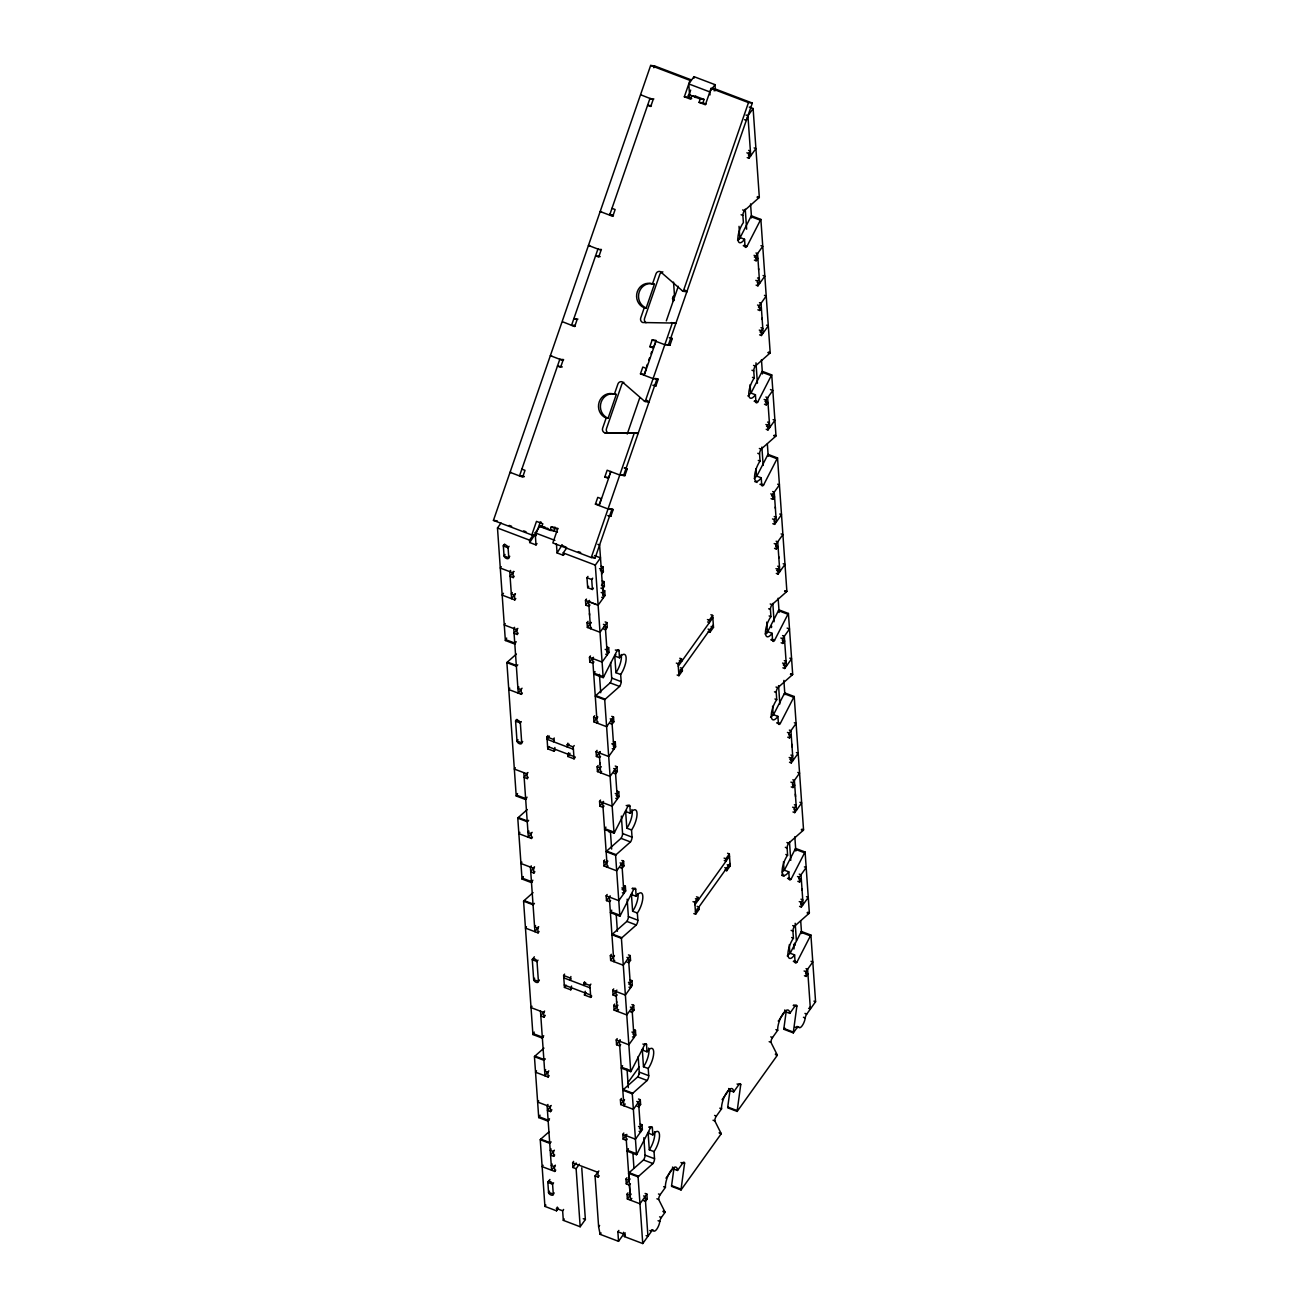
<?xml version="1.0" encoding="UTF-8"?>
<svg xmlns="http://www.w3.org/2000/svg" width="1309" height="1309" viewBox="0 0 1309 1309"><rect width="100%" height="100%" fill="white"/><g stroke="black" fill="none" stroke-linecap="round" stroke-linejoin="round"><path stroke-width="1.5" d="M713.029 1120.226L714.812 1120.897L721.014 1133.283A3.6 1.26 -69.2 0 1 721.144 1133.872L681.04 1189.963L671.582 1186.379A3.6 1.26 -69.2 0 1 671.599 1185.594L674.02 1167.71M681.04 1189.963A3.6 1.26 -69.2 0 1 681.073 1189.194L684.591 1163.177L682.823 1162.507M769.168 1041.686L770.952 1042.357L777.153 1054.743A3.6 1.26 -69.2 0 1 777.284 1055.332L737.18 1111.423L727.722 1107.823A3.6 1.26 -69.2 0 1 727.739 1107.054L730.16 1089.17M737.18 1111.423A3.6 1.26 -69.2 0 1 737.212 1110.637L740.73 1084.637L738.963 1083.967M790.031 953.541L800.961 932.27A3.6 1.26 -69.2 0 1 801.435 931.484L810.909 935.068L815.572 1001.745L806.737 1014.099A3.6 1.26 -69.2 0 0 805.231 1017.977A7.2 2.52 -69.2 0 1 802.188 1025.716A7.2 2.52 -69.2 0 1 798.703 1027.09A3.6 1.26 -69.2 0 0 796.968 1027.778L793.319 1032.883L783.846 1029.283A3.6 1.26 -69.2 0 1 783.878 1028.498L786.3 1010.613M793.319 1032.883A3.6 1.26 -69.2 0 1 793.352 1032.097L796.87 1006.081L793.909 1004.968M536.215 533.712L535.643 535.414L531.798 534.956L493.428 520.393L650.655 65.45L654.5 65.908L691.397 79.914M653.862 67.757L654.5 65.908M531.798 534.956L536.477 521.375L542.793 523.78L541.631 527.167L550.042 530.358L553.887 530.832L555.049 527.429L555.834 527.74M704.078 99.451L700.233 98.993L699.071 102.38L702.9 102.838L704.078 99.451L695.668 96.261L691.823 95.786L690.645 99.189L684.345 96.784L690.007 80.389L650.655 65.45M536.805 532.027L540.322 521.849L541.108 522.144M684.345 96.784L688.19 97.259L690.661 90.076M695.226 97.52L695.668 96.261M550.042 530.358L551.204 526.971L555.049 527.429M668.326 345.134L752.331 103.051L714.894 88.832L711.049 88.374L705.387 104.769L699.071 102.38M714.174 90.894L714.894 88.832M606.165 417.98L608.096 418.209L616.294 394.451L614.379 394.222A12.599 11.765 -83.1 0 0 599.227 401.912A12.599 11.765 -83.1 0 0 606.165 417.98L602.647 428.158A3.6 3.371 -83.1 0 0 604.627 432.739L637.172 433.295A3.6 3.371 -83.1 0 1 638.121 433.492L634.276 433.034A3.6 3.371 -83.1 0 0 633.327 432.837L604.627 432.739M614.379 394.222L617.897 384.044A3.6 3.371 -83.1 0 1 622.217 381.852L644.323 401.045A3.6 3.371 -83.1 0 0 645.173 401.536L649.019 401.994A3.6 3.371 -83.1 0 1 648.151 401.503L646.777 400.309M644.257 307.746L646.188 307.975L654.385 284.233L652.471 284.004A12.599 11.765 -83.1 0 0 637.319 291.678A12.599 11.765 -83.1 0 0 644.257 307.746L640.739 317.923A3.6 3.371 -83.1 0 0 642.735 322.521L675.264 323.078A3.6 3.371 -83.1 0 1 676.213 323.274L672.384 322.799A3.6 3.371 -83.1 0 0 671.419 322.603M652.471 284.004L655.989 273.826A3.6 3.371 -83.1 0 1 660.325 271.618L682.414 290.827A3.6 3.371 -83.1 0 0 683.265 291.302L687.11 291.776A3.6 3.371 -83.1 0 1 686.243 291.285L684.869 290.091M607.769 515.533L610.812 516.368L613.168 509.577L608.047 508.956L595.415 504.161L597.771 497.371L600.929 498.582M607.965 478.21L604.807 477.016L607.147 470.226L619.779 475.02L624.884 475.642L627.24 468.851L624.868 467.967M652.798 385.206L655.858 386.04L658.198 379.25L653.076 378.628L640.461 373.834L642.801 367.06L645.959 368.254M652.995 347.899L649.837 346.689L652.193 339.915L656.022 340.373M646.548 366.553L647.284 364.442M648.74 360.188L649.477 358.077M650.949 353.823L651.686 351.712M601.453 498.271L599.26 504.636L595.415 504.161M604.807 477.016L608.636 477.49L609.372 475.363M609.667 474.512L610.698 471.551M640.461 373.834L644.306 374.309L644.748 373.032M644.895 372.607L646.057 369.22M649.837 346.689L653.829 346.738M653.976 346.312L655.154 342.925M627.224 434.048L639.741 397.821M666.33 320.885L678.275 286.311M551.204 526.971L557.519 529.36L552.84 542.94L591.259 557.536L634.276 433.034M645.173 401.536L672.384 322.799M683.265 291.302L748.486 102.593L752.331 103.051M591.259 557.536L595.104 557.994L611.892 509.414L610.109 508.743M655.154 378.416L656.922 379.103L623.608 475.494L621.251 474.594M652.193 339.915L664.808 344.709L669.93 345.314L672.27 338.54L670.503 337.853M516.155 641.655L515.304 643.292A3.6 1.26 -69.2 0 1 514.813 644.077L505.356 640.494A3.6 1.26 -69.2 0 0 505.847 639.692L506.681 638.056M739.16 239.531L750.908 216.623A3.6 1.26 -69.2 0 1 751.399 215.821L760.873 219.421L770.183 352.775A3.6 1.26 -69.2 0 1 769.692 353.365L755.309 366.095A3.6 1.26 -69.2 0 0 753.755 370.905L754.246 378.056A12.599 4.402 -69.2 0 0 748.781 394.876A12.599 4.402 -69.2 0 0 755.424 394.762L755.915 401.912A3.6 1.26 -69.2 0 0 757.813 401.879L771.246 375.699A3.6 1.26 -69.2 0 1 771.737 374.914L762.263 371.314A3.6 1.26 -69.2 0 0 761.789 372.116L750.859 393.387M743.267 245.748L745.05 246.419A3.6 1.26 -69.2 0 0 746.948 246.387L760.382 220.207A3.6 1.26 -69.2 0 1 760.873 219.421M527.02 797.148L526.185 798.785A3.6 1.26 -69.2 0 1 525.694 799.57L516.221 795.987A3.6 1.26 -69.2 0 0 516.711 795.185L517.546 793.549M605.92 827.108L605.069 828.744A3.6 1.26 -69.2 0 1 604.578 829.53L614.052 833.129L604.725 699.775A3.6 1.26 -69.2 0 1 605.233 699.186L619.599 686.44A3.6 1.26 -69.2 0 0 621.17 681.645L620.662 674.479A12.599 4.402 -69.2 0 0 626.127 657.674A12.599 4.402 -69.2 0 0 619.501 657.789L618.993 650.622A3.6 1.26 -69.2 0 0 617.112 650.655L603.662 676.835A3.6 1.26 -69.2 0 1 603.187 677.637L593.713 674.037A3.6 1.26 -69.2 0 0 594.204 673.251L595.039 671.615M532.828 880.204L531.994 881.841A3.6 1.26 -69.2 0 1 531.503 882.626L522.029 879.043A3.6 1.26 -69.2 0 0 522.52 878.241L523.355 876.605M756.667 476.443L767.598 455.172A3.6 1.26 -69.2 0 1 768.072 454.387L777.546 457.97L786.873 591.324A3.6 1.26 -69.2 0 1 786.365 591.913L771.999 604.66A3.6 1.26 -69.2 0 0 770.428 609.454L770.936 616.604A12.599 4.402 -69.2 0 0 765.47 633.425A12.599 4.402 -69.2 0 0 772.097 633.311L772.605 640.461A3.6 1.26 -69.2 0 0 774.503 640.428L787.936 614.265A3.6 1.26 -69.2 0 1 788.427 613.463L778.953 609.879A3.6 1.26 -69.2 0 0 778.462 610.665L766.714 633.572M759.956 484.297L761.723 484.968A3.6 1.26 -69.2 0 0 763.622 484.935L777.055 458.772A3.6 1.26 -69.2 0 1 777.546 457.97M614.052 833.129A3.6 1.26 -69.2 0 0 614.543 832.328L627.976 806.148A3.6 1.26 -69.2 0 1 629.874 806.115L630.365 813.282A12.599 4.402 -69.2 0 1 637.008 813.167A12.599 4.402 -69.2 0 1 631.543 829.971L632.034 837.138A3.6 1.26 -69.2 0 1 630.48 841.932L616.097 854.679A3.6 1.26 -69.2 0 0 615.606 855.268L619.861 916.185L610.387 912.586A3.6 1.26 -69.2 0 0 610.878 911.8L611.728 910.164M543.71 1035.697L542.859 1037.333A3.6 1.26 -69.2 0 1 542.368 1038.119L532.91 1034.535A3.6 1.26 -69.2 0 0 533.401 1033.734L534.236 1032.097M619.861 916.185A3.6 1.26 -69.2 0 0 620.351 915.384L633.785 889.22A3.6 1.26 -69.2 0 1 635.683 889.187L636.174 896.338A12.599 4.402 -69.2 0 1 642.817 896.223A12.599 4.402 -69.2 0 1 637.352 913.028L637.843 920.194A3.6 1.26 -69.2 0 1 636.289 924.988L621.906 937.735A3.6 1.26 -69.2 0 0 621.415 938.324L630.742 1071.678L621.268 1068.079A3.6 1.26 -69.2 0 0 621.759 1067.293L622.593 1065.657M549.502 1118.753L548.667 1120.389A3.6 1.26 -69.2 0 1 548.176 1121.191L538.719 1117.591A3.6 1.26 -69.2 0 0 539.21 1116.806L540.044 1115.17M773.357 714.992L784.271 693.721A3.6 1.26 -69.2 0 1 784.762 692.936L794.219 696.519L803.546 829.873A3.6 1.26 -69.2 0 1 803.055 830.462L788.673 843.209A3.6 1.26 -69.2 0 0 787.118 848.003L787.609 855.17A12.599 4.402 -69.2 0 0 782.144 871.974A12.599 4.402 -69.2 0 0 788.787 871.859L789.278 879.01A3.6 1.26 -69.2 0 0 791.176 878.977L804.61 852.814A3.6 1.26 -69.2 0 1 805.1 852.012L795.627 848.428A3.6 1.26 -69.2 0 0 795.152 849.214L784.222 870.485M776.63 722.846L778.413 723.517A3.6 1.26 -69.2 0 0 780.295 723.484L793.745 697.321A3.6 1.26 -69.2 0 1 794.219 696.519M630.742 1071.678A3.6 1.26 -69.2 0 0 631.216 1070.877L644.666 1044.697A3.6 1.26 -69.2 0 1 646.548 1044.68L647.055 1051.831A12.599 4.402 -69.2 0 1 653.682 1051.716A12.599 4.402 -69.2 0 1 648.217 1068.52L648.724 1075.687A3.6 1.26 -69.2 0 1 647.153 1080.481L632.787 1093.228A3.6 1.26 -69.2 0 0 632.28 1093.817L636.534 1154.734L627.076 1151.135A3.6 1.26 -69.2 0 0 627.567 1150.349L628.402 1148.713M636.534 1154.734A3.6 1.26 -69.2 0 0 637.025 1153.933L650.475 1127.769A3.6 1.26 -69.2 0 1 652.357 1127.736L652.864 1134.887A12.599 4.402 -69.2 0 1 659.491 1134.772A12.599 4.402 -69.2 0 1 654.025 1151.593L654.533 1158.743A3.6 1.26 -69.2 0 1 652.962 1163.537L638.596 1176.284A3.6 1.26 -69.2 0 0 638.088 1176.873L642.752 1243.55L624.344 1236.563L625.146 1232.816M781.702 875.394L782.553 873.757M793.319 961.395L795.087 962.082A3.6 1.26 -69.2 0 0 796.985 962.05L810.418 935.87A3.6 1.26 -69.2 0 1 810.909 935.068M747.963 116.37L746.343 120.379L744.559 119.692M688.043 95.361L689.614 95.966L688.779 83.923L693.966 76.658L714.992 84.643L715.418 90.681M689.614 95.966L690.596 94.608M710.018 94.919L709.822 91.908L714.992 84.643M748.355 154.953L750.728 155.853L747.93 115.781L753.117 108.532L749.223 107.043M747.226 157.587L748.993 158.258L748.666 153.497L750.401 151.075L748.617 150.404M748.993 158.258L755.915 148.588L754.131 147.917M505.356 640.494L497.485 527.985L501.052 522.995M673.464 301.381L672.695 297.208L674.43 294.787L673.546 282.122M674.331 300.17L672.401 298.665M504.636 544.069L503.343 545.886L504.047 555.932A2.7 1.522 35.6 0 0 506.534 558.501A2.7 1.522 35.6 0 0 508.776 557.618M509.054 546.311L508.088 547.784L508.776 557.732L504.047 555.932L505.012 554.46M501.265 566.682L500.283 568.041L512.915 572.835L513.243 577.613L510.085 576.418L513.652 571.428M508.776 557.732L509.741 556.26M536.985 543.562L536.019 544.937L529.703 542.531L529.54 540.142L533.434 534.71M536.019 544.937L535.168 532.878L540.355 525.629L545.624 527.625M529.703 542.531L534.841 534.677M510.625 570.429L509.757 571.64L511.655 598.72L515.108 593.877M512.915 572.835L513.881 571.477M513.243 577.613L514.208 576.255M503.474 593.304L502.181 595.12L514.797 599.915L515.779 598.557M512.294 592.584L511.312 593.942L514.47 595.153L514.797 599.915M754.393 260.115L756.16 260.786L755.833 256.008L762.754 246.337L760.971 245.667M514.47 595.153L515.435 593.779M756.16 260.786L757.895 258.364L754.344 257.022M505.241 623.575L504.26 624.949L516.891 629.727L517.219 634.505L514.061 633.311L517.3 628.778M564.343 553.952L563.361 555.311L557.061 552.922L562.183 544.904M563.361 555.311L563.197 552.922L566.764 547.947M756.144 285.149L757.927 285.837L757.584 281.059L759.318 278.637L757.535 277.966M757.927 285.837L764.832 276.15L763.065 275.479M514.601 627.322L513.733 628.533L518.249 693.148L520.557 689.925M516.891 629.727L517.857 628.369M517.219 634.505L518.2 633.147M757.862 309.808L759.645 310.478L759.302 305.701L766.223 296.03L764.44 295.359M759.645 310.478L761.38 308.057L758.418 306.944M759.613 334.859L761.396 335.529L761.069 330.752L762.787 328.33L761.02 327.659M603.187 677.637L595.317 565.112L600.504 557.863L594.482 555.572M593.386 588.117L592.404 589.475L587.676 587.676L586.972 577.744L587.954 576.385M761.396 335.529L768.301 325.859L766.534 325.188M509.757 688.19L508.776 689.548L521.407 694.343L522.373 692.985M592.404 589.475L591.717 579.527L592.682 578.169M587.676 587.676L588.641 586.317M601.256 566.208L603.024 566.895L601.306 569.3L599.522 568.63M518.888 687.012L517.922 688.37L521.08 689.565L521.407 694.343M601.633 574.078L603.367 571.657L603.024 566.895M521.08 689.565L522.046 688.207M589.95 605.003L588.985 606.362L585.827 605.167L585.499 600.389L586.465 599.031M585.827 605.167L588.412 601.535M591.406 627.469L590.539 628.664L588.641 601.6L589.508 600.389M602.32 584.01L604.054 581.605L602.287 580.918M604.054 581.605L604.382 586.367L602.664 588.788L600.88 588.117M602.925 590.064L604.693 590.752L602.958 593.157L601.191 592.486M585.499 600.389L598.115 605.183L605.02 595.513L604.693 590.752M516.891 719.345L515.599 721.161L516.99 741.041A2.7 1.522 35.6 0 0 519.477 743.725A2.7 1.522 35.6 0 0 521.718 742.841L522.7 741.483M605.151 621.922L606.918 622.593L600.013 632.263L587.381 627.469L587.054 622.708L588.019 621.35M587.381 627.469L590.948 622.479M591.177 622.544L590.212 623.902L587.054 622.708M521.309 721.603L520.344 722.961L521.718 742.841L516.99 741.041L517.971 739.683M764.472 404.236L766.24 404.906L765.912 400.129L772.834 390.458L770.461 389.558M606.918 622.593L607.261 627.371L605.527 629.776L603.744 629.105M766.24 404.906L767.974 402.485L765.012 401.372M593.926 661.896L592.961 663.254L589.803 662.059L589.475 657.298L590.441 655.924M589.803 662.059L592.715 657.985M593.484 657.282L592.633 658.492L597.149 723.092L598 721.881M515.321 767.712L514.339 769.07L526.971 773.864L527.298 778.626L524.14 777.431L527.38 772.899M606.901 646.973L608.669 647.644L606.951 650.066L605.167 649.379M766.223 429.287L767.99 429.957L767.663 425.18L769.397 422.758L767.614 422.087M555.049 749.893L554.083 751.251L547.767 748.863L546.933 736.934L547.915 735.576M549.387 736.083L547.08 739.307L573.375 749.288M608.669 647.644L609.012 652.406L602.091 662.076L589.475 657.298M767.99 429.957L774.912 420.287L773.128 419.6M526.971 773.864L527.936 772.506M554.378 740.354L553.412 741.712L554.214 737.965M547.767 748.863L549.387 746.588M527.298 778.626L528.28 777.268M554.885 747.504L554.083 751.251M569.039 744.183L567.092 746.899L567.893 743.152M611.745 716.35L613.528 717.021L606.607 726.691L593.991 721.897L593.648 717.136L594.63 715.761M568.564 752.708L567.762 756.455L574.062 758.844L575.355 757.027M574.062 758.844L573.227 746.915L574.209 745.557M567.762 756.455L570.02 753.28M593.991 721.897L596.904 717.823M597.788 716.972L596.806 718.33L593.648 717.136M519.837 832.311L518.855 833.669L531.487 838.464L532.452 837.106M528.967 831.133L528.002 832.491L531.143 833.702L531.487 838.464M771.066 498.664L772.85 499.334L772.523 494.557L779.428 484.886L777.661 484.215M531.356 833.031L528.329 837.269L523.813 772.654M531.143 833.702L532.125 832.328M613.528 717.021L613.856 721.783L612.121 724.204L610.354 723.533M772.85 499.334L774.584 496.913L771.623 495.784M600.536 756.324L599.555 757.682L596.413 756.487L596.07 751.71L597.051 750.352M596.413 756.487L599.653 751.955M600.193 751.562L599.227 752.92L600.618 772.801L601.584 771.426M521.915 862.14L520.949 863.498L533.565 868.292L533.908 873.054L530.75 871.859L533.99 867.327M615.23 766.043L616.997 766.714L610.092 776.384L597.46 771.59L597.133 766.829L598.098 765.47M613.496 741.385L615.279 742.072L613.545 744.477L611.778 743.807M772.834 523.698L774.601 524.385L774.274 519.608L775.992 517.186L774.224 516.515M597.46 771.59L601.256 766.665M615.279 742.072L615.606 746.834L608.701 756.504L596.07 751.71M774.601 524.385L781.506 514.699L779.739 514.028M531.274 865.871L530.407 867.082L534.939 931.697L538.392 926.854M677.162 675.019L678.929 675.689L678.095 663.761L681.564 658.934L679.78 658.247M707.596 621.955L709.38 622.626L709.216 620.237L712.669 615.41L710.885 614.723M533.565 868.292L534.547 866.918M678.275 666.15L712.832 617.783M533.908 873.054L534.874 871.696M678.766 673.301L713.34 624.949M678.929 675.689L682.398 670.862L682.218 668.474L680.451 667.803M708.267 631.494L710.034 632.165L713.503 627.338L712.669 615.41M774.552 548.356L776.319 549.027L775.992 544.266L782.897 534.579L781.129 533.908M616.997 766.714L617.324 771.492L615.606 773.914L613.823 773.226M776.319 549.027L778.053 546.606L775.681 545.706M604.005 806.017L603.04 807.391L599.882 806.18L599.555 801.419L600.52 800.061M599.882 806.18L603.564 801.403M616.981 791.094L618.748 791.765L617.03 794.187L615.246 793.516M776.302 573.407L778.07 574.078L777.742 569.3L779.477 566.895L777.693 566.208M618.748 791.765L619.092 796.543L612.17 806.213L599.555 801.419M778.07 574.078L784.991 564.408L783.207 563.737M526.431 926.739L525.465 928.097L538.081 932.892L539.063 931.533M535.577 925.561L534.596 926.919L537.754 928.114L538.081 932.892M537.754 928.114L538.719 926.756M608.996 832L609.896 830.74M534.35 956.814L532.288 959.71L533.679 979.59A2.7 1.522 35.6 0 0 536.166 982.29A2.7 1.522 35.6 0 0 538.408 981.39L539.373 980.032M621.824 860.471L623.608 861.142L616.686 870.812L604.071 866.018L603.727 861.257L604.709 859.898M771.426 627.6L771.688 626.242M604.071 866.018L607.867 861.093M537.983 960.151L537.017 961.51L538.408 981.39L533.679 979.59L534.645 978.232M608.08 866.018L607.229 867.229L602.696 802.613M781.146 642.784L782.929 643.455L782.602 638.677L789.507 629.007L787.134 628.107M623.608 861.142L623.935 865.92L622.2 868.325L620.433 867.654M782.929 643.455L784.664 641.034L782.291 640.134M610.616 900.445L609.634 901.803L606.492 900.608L606.149 895.847L607.131 894.489M606.492 900.608L610.174 895.831M531.994 1006.261L531.029 1007.619L543.644 1012.413L543.988 1017.175L540.83 1015.98L543.742 1011.906M623.575 885.522L625.358 886.193L623.624 888.615L621.857 887.927M782.897 667.835L784.68 668.506L784.353 663.728L786.071 661.307L784.304 660.636M571.738 988.442L570.757 989.8L564.457 987.411L563.623 975.483L564.588 974.125M625.358 886.193L625.686 890.954L618.781 900.641L606.149 895.847M784.68 668.506L791.585 658.836L789.818 658.165M543.644 1012.413L544.626 1011.055M571.068 978.903L570.102 980.261L570.904 976.514M564.457 987.411L566.077 985.137M543.988 1017.175L545.28 1015.375M571.558 986.053L570.757 989.8M585.712 982.732L583.765 985.448L584.567 981.717M628.435 954.899L630.202 955.57L623.297 965.24L610.665 960.446L610.338 955.685L611.303 954.31M585.238 991.257L584.436 995.004L590.752 997.393L591.717 996.034M590.752 997.393L589.917 985.464L590.883 984.106M584.436 995.004L586.056 992.729M610.665 960.446L613.577 956.372M614.461 955.521L613.496 956.879L610.338 955.685M614.69 960.446L613.823 961.64L609.307 897.041M536.51 1070.86L535.545 1072.218L548.16 1077.012L549.142 1075.654M545.657 1069.682L544.675 1071.04L547.833 1072.251L548.16 1077.012M787.756 737.212L789.523 737.883L789.196 733.105L796.117 723.435L794.334 722.764M548.029 1071.58L545.002 1075.818L540.486 1011.219M547.833 1072.251L548.798 1070.893M630.202 955.57L630.545 960.348L628.811 962.753L627.027 962.082M789.523 737.883L791.258 735.462L788.885 734.562M617.21 994.873L616.244 996.231L613.087 995.036L612.759 990.275L613.725 988.9M613.087 995.036L616.883 990.111M538.212 1102.26L538.604 1100.689M631.903 1004.592L633.687 1005.263L626.766 1014.933L614.15 1010.139L613.806 1005.377L614.788 1004.019M630.185 979.95L631.952 980.621L630.234 983.043L628.451 982.355M789.507 762.247L791.274 762.934L790.947 758.156L792.681 755.735L790.898 755.064M614.15 1010.139L617.063 1006.065M617.946 1005.214L616.964 1006.572L613.806 1005.377M612.759 990.275L625.375 995.053L632.296 985.382L631.952 980.621M791.274 762.934L798.195 753.264L796.412 752.577M547.964 1104.436L547.097 1105.63L551.613 1170.246L555.065 1165.403M693.835 913.567L695.619 914.238L694.784 902.31L698.237 897.483L696.47 896.812M724.286 860.504L726.053 861.175L725.89 858.786L729.342 853.959L727.575 853.288M618.601 1009.534L617.308 1011.35L615.917 991.469M550.353 1106.334L547.424 1110.408L550.582 1111.603L551.874 1109.787M550.582 1111.603L550.255 1106.841L551.22 1105.483M694.948 904.699L729.506 856.331M695.455 911.849L730.013 863.498M695.619 914.238L699.071 909.411L698.908 907.022L697.124 906.352M724.941 870.043L726.724 870.714L730.177 865.887L729.342 853.959M791.225 786.905L793.009 787.576L792.665 782.815L799.586 773.128L797.803 772.457M633.687 1005.263L634.014 1010.041L632.28 1012.462L630.513 1011.775M793.009 787.576L794.727 785.155L792.37 784.255M620.695 1044.582L619.713 1045.94L616.555 1044.729L616.228 1039.968L617.193 1038.61M616.555 1044.729L619.795 1040.197M625.195 1103.962L623.902 1105.778L619.386 1041.162L620.253 1039.951M633.654 1029.643L635.438 1030.314L633.703 1032.736L631.936 1032.065M792.976 811.956L794.759 812.627L794.416 807.849L796.15 805.444L794.383 804.757M551.187 1149.007L550.222 1150.366L553.38 1151.56L553.707 1156.338L550.549 1155.143L553.478 1151.053M635.438 1030.314L635.765 1035.092L628.86 1044.762L616.228 1039.968M794.759 812.627L801.664 802.957L799.897 802.286M543.12 1165.288L542.139 1166.646L554.771 1171.44L555.736 1170.082M553.38 1151.56L554.345 1150.202M553.707 1156.338L554.689 1154.98M552.251 1164.11L551.285 1165.468L554.427 1166.679L554.771 1171.44M554.427 1166.679L555.409 1165.305M549.927 1179.474L547.849 1182.371L548.569 1192.597A2.029 1.145 35.6 0 0 549.027 1193.595L549.747 1194.266A3.191 1.8 35.6 0 0 552.3 1195.232L552.823 1195.15A2.062 1.162 35.6 0 0 553.314 1194.397L554.149 1192.892M553.298 1194.397L552.578 1184.154L553.56 1182.796M548.569 1192.597L549.535 1191.239M627.698 1083.034A3.6 1.26 -69.2 0 1 628.009 1082.559L639.25 1066.835M563.606 1209.451L562.641 1210.809L563.312 1220.348L580.182 1226.762L576.124 1168.708L572.966 1167.513L572.638 1162.752L573.604 1161.378M638.514 1099.02L640.281 1099.691L633.376 1109.361L620.744 1104.567L620.417 1099.805L621.382 1098.447M558.436 1208.076L556.505 1210.809L544.92 1206.407L545.902 1205.049M572.966 1167.513L576.205 1162.981M620.744 1104.567L623.657 1100.493M624.54 1099.642L623.575 1101L620.417 1099.805M576.124 1168.708L579.363 1164.176M556.505 1210.809L557.307 1207.062M797.836 881.333L799.603 882.004L799.275 877.243L806.18 867.556L804.413 866.885M640.281 1099.691L640.608 1104.469L638.89 1106.89L637.107 1106.203M799.603 882.004L801.337 879.583L798.965 878.683M627.289 1138.994L626.324 1140.368L623.166 1139.157L622.839 1134.396L623.804 1133.038M563.312 1220.348L564.277 1218.99M623.591 1232.276L623.722 1234.06L618.535 1241.325L600.127 1234.338L598.622 1226.795L595.055 1175.907L598.851 1170.966M623.166 1139.157L626.406 1134.625M626.929 1177.756L625.964 1179.114L629.122 1180.325L625.98 1135.59L626.847 1134.379M595.055 1175.907L598.213 1177.102L599.195 1175.744M640.265 1124.071L642.032 1124.742L640.314 1127.164L638.53 1126.493M799.586 906.384L801.353 907.055L801.026 902.277L802.761 899.872L800.977 899.185M642.032 1124.742L642.375 1129.52L635.454 1139.19L622.839 1134.396M801.353 907.055L808.275 897.385L806.491 896.714M580.182 1226.762L585.368 1219.513L581.752 1167.824M793.909 949.041L794.563 943.216M627.993 1192.875L627.011 1194.233L630.169 1195.428L629.449 1185.087L626.291 1183.892L628.893 1180.26M629.122 1180.325L630.087 1178.951M598.622 1226.795L599.587 1225.437M629.449 1185.087L630.414 1183.729M600.127 1234.338L601.093 1232.98M645.108 1193.448L646.891 1194.119L639.97 1203.789L627.355 1198.995L630.267 1194.921M630.169 1195.428L631.151 1194.07M631.805 1198.389L630.513 1200.189L628.631 1173.289A3.6 1.26 -69.2 0 1 629.122 1172.684L643.504 1159.954A3.6 1.26 -69.2 0 0 645.059 1155.143L643.848 1137.701M618.535 1241.325L617.864 1231.785L618.846 1230.427M804.43 975.761L806.213 976.432L805.886 971.654L812.791 961.984L811.024 961.313M646.891 1194.119L647.219 1198.897L645.484 1201.302L643.717 1200.631M806.213 976.432L807.948 974.011L805.575 973.111M624.344 1236.563L625.309 1235.205M665.986 1178.198L672.777 1168.675A12.599 4.402 -69.2 0 0 672.515 1167.055M722.11 1099.642L728.917 1090.119A12.599 4.402 -69.2 0 0 728.655 1088.515M778.25 1021.102L779.002 1020.038M779.771 1018.991L785.056 1011.579A12.599 4.402 -69.2 0 0 784.778 1009.959M642.752 1243.55L651.587 1231.196A3.6 1.26 -69.2 0 1 653.322 1230.509A7.2 2.52 -69.2 0 0 656.807 1229.135A7.2 2.52 -69.2 0 0 659.834 1221.395A3.6 1.26 -69.2 0 1 661.356 1217.517L665.005 1212.412A3.6 1.26 -69.2 0 0 664.907 1211.889L658.672 1199.453A3.6 1.26 -69.2 0 1 660.227 1194.642L665.414 1187.394A12.599 4.402 -69.2 0 1 670.879 1170.573A12.599 4.402 -69.2 0 1 677.522 1170.459L682.709 1163.21A3.6 1.26 -69.2 0 1 684.591 1163.177M714.812 1120.897A3.6 1.26 -69.2 0 1 716.367 1116.102L721.554 1108.854A12.599 4.402 -69.2 0 1 727.019 1092.033A12.599 4.402 -69.2 0 1 733.645 1091.919L738.832 1084.67A3.6 1.26 -69.2 0 1 740.73 1084.637M770.952 1042.357A3.6 1.26 -69.2 0 1 772.506 1037.562L777.693 1030.298A12.599 4.402 -69.2 0 1 783.158 1013.493A12.599 4.402 -69.2 0 1 789.785 1013.379L794.972 1006.114A3.6 1.26 -69.2 0 1 796.87 1006.081M783.846 1029.283L784.762 1028.007M745.05 246.419L744.543 239.269A12.599 4.402 -69.2 0 1 737.916 239.383A12.599 4.402 -69.2 0 1 743.381 222.563L742.874 215.412A3.6 1.26 -69.2 0 1 744.445 210.602L758.811 197.872A3.6 1.26 -69.2 0 0 759.318 197.283L753.117 108.532M516.221 795.987L506.894 662.632A3.6 1.26 -69.2 0 1 507.401 662.043L516.384 654.075M506.894 662.632L516.368 666.232A3.6 1.26 -69.2 0 1 516.875 665.643L517.775 664.841M761.723 484.968L761.233 477.818A12.599 4.402 -69.2 0 1 754.589 477.932A12.599 4.402 -69.2 0 1 760.054 461.112L759.564 453.961A3.6 1.26 -69.2 0 1 761.118 449.167L775.501 436.421A3.6 1.26 -69.2 0 0 775.992 435.832L771.737 374.914M604.725 699.775L595.268 696.175A3.6 1.26 -69.2 0 1 595.759 695.586L610.141 682.856A3.6 1.26 -69.2 0 0 611.696 678.046L610.616 662.534M522.029 879.043L517.775 818.125A3.6 1.26 -69.2 0 1 518.282 817.536L527.265 809.567M517.775 818.125L527.249 821.725A3.6 1.26 -69.2 0 1 527.74 821.136L528.64 820.334M532.91 1034.535L523.584 901.181A3.6 1.26 -69.2 0 1 524.091 900.592L533.074 892.623M523.584 901.181L533.058 904.781A3.6 1.26 -69.2 0 1 533.548 904.192L534.448 903.39M778.413 723.517L777.906 716.367A12.599 4.402 -69.2 0 1 771.279 716.481A12.599 4.402 -69.2 0 1 776.744 699.677L776.237 692.51A3.6 1.26 -69.2 0 1 777.808 687.716L792.174 674.969A3.6 1.26 -69.2 0 0 792.681 674.38L788.427 613.463M615.606 855.268L606.132 851.668A3.6 1.26 -69.2 0 1 606.64 851.079L621.006 838.349A3.6 1.26 -69.2 0 0 622.577 833.538L621.35 816.096M621.415 938.324L611.941 934.724A3.6 1.26 -69.2 0 1 612.448 934.135L626.815 921.405A3.6 1.26 -69.2 0 0 628.385 916.595L627.158 899.152M538.719 1117.591L534.448 1056.674A3.6 1.26 -69.2 0 1 534.956 1056.085L543.939 1048.116M534.448 1056.674L543.922 1060.274A3.6 1.26 -69.2 0 1 544.429 1059.685L545.329 1058.883M544.92 1206.407L540.257 1139.73A3.6 1.26 -69.2 0 1 540.764 1139.141L548.847 1131.974M795.087 962.082L794.596 954.916A12.599 4.402 -69.2 0 1 787.953 955.03A12.599 4.402 -69.2 0 1 793.418 938.226L792.927 931.059A3.6 1.26 -69.2 0 1 794.481 926.265L808.864 913.518A3.6 1.26 -69.2 0 0 809.355 912.929L805.1 852.012M540.257 1139.73L549.731 1143.33A3.6 1.26 -69.2 0 1 550.238 1142.741L551.138 1141.939M632.28 1093.817L622.822 1090.217A3.6 1.26 -69.2 0 1 623.313 1089.628L637.696 1076.898A3.6 1.26 -69.2 0 0 639.25 1072.087L638.17 1056.576M671.681 323.061L675.264 323.078M641.197 94.984L653.109 99.697L650.753 106.471L647.595 105.276L651.44 105.734M651.146 98.633L649.951 98.486L609.634 215.118L613.152 215.543M652.831 98.846L653.862 98.96M601.453 211.682L600.177 211.534L612.792 216.329L615.132 209.538L611.99 208.344M589.721 245.617L588.445 245.454L601.06 250.248L598.72 257.039L595.562 255.844L600.193 256.613M598.867 249.168L597.918 249.054L571.542 325.352L575.387 325.81L573.8 325.221M600.471 249.364L601.436 249.479M682.414 290.827L686.243 291.285M562.723 321.834L574.7 326.546L577.04 319.756L573.882 318.562L577.923 319.101M672.27 338.54L669.226 337.706M655.989 341.191L644.257 375.11M551.629 355.835L550.353 355.688L562.968 360.482L560.628 367.256L557.47 366.062L562.297 366.913M644.323 401.045L648.151 401.503M633.327 432.837L637.172 433.295M627.24 468.851L624.18 468.033M610.943 471.502L599.211 505.438M511.246 472.467L510.035 472.32L522.667 477.114L525.007 470.324L521.849 469.129M524.238 476.476L519.509 475.92L559.81 359.288L563.655 359.746L562.87 359.451M493.428 520.393L497.273 520.851M541.631 527.167L545.46 527.625M591.603 602.713L590.424 602.271M593.975 603.613L592.797 603.171M596.348 604.513L595.153 604.071M711.049 88.374L748.486 102.593M688.779 83.923L709.822 91.908M745.983 115.045L747.93 115.781M691.823 95.786L700.233 98.993M688.19 97.259L691.725 98.6M702.9 102.838L706.058 104.049M746.883 152.826L748.666 153.497M757.535 196.595L759.318 197.283M757.044 197.201L758.811 197.872M742.661 209.931L744.445 210.602M750.908 216.623L760.382 220.207M741.107 214.741L742.874 215.412M739.029 226.342L739.814 237.469L744.543 239.269M743.987 245.274L746.948 246.387M755.98 252.997L757.567 253.586L759.645 283.415L757.273 282.515M754.066 255.337L755.833 256.008M609.536 214.087L613.479 215.592M755.817 280.388L757.584 281.059M759.465 302.69L761.036 303.295L763.131 333.108L759.973 331.913M757.535 305.03L759.302 305.701M759.285 330.081L761.069 330.752M768.416 352.088L770.183 352.775M767.908 352.694L769.692 353.365M753.542 365.424L755.309 366.095M761.789 372.116L771.246 375.699M751.971 370.234L753.755 370.905M668.163 344.643L669.93 345.314M666.87 344.496L668.654 345.167M752.479 377.385L754.246 378.056M765.863 397.036L767.647 397.723L769.725 427.536L766.567 426.341M750.106 384.617L750.679 392.962L755.424 394.762M764.145 399.458L765.912 400.129M754.851 400.767L757.813 401.879M754.148 401.241L755.915 401.912M656.431 378.579L658.198 379.25M765.896 424.509L767.663 425.18M654.091 385.37L655.858 386.04M774.224 435.161L775.992 435.832M773.717 435.75L775.501 436.421M759.351 448.48L761.118 449.167M767.598 455.172L777.055 458.772M757.78 453.29L759.564 453.961M758.287 460.441L760.054 461.112M755.98 468.72L756.487 476.018L761.233 477.818M754.753 481.565L757.109 482.465M761.249 484.035L763.622 484.935M772.67 491.546L774.241 492.135L776.335 521.964L774.355 521.211M770.739 493.886L772.523 494.557M772.49 518.937L774.274 519.608M622.528 474.742L624.884 475.642M776.139 541.239L777.726 541.844L779.804 571.657L776.646 570.462M774.208 543.579L775.992 544.266M775.975 568.63L777.742 569.3M610.796 508.677L613.168 509.577M521.767 475.772L524.14 476.672M609.045 515.681L610.812 516.368M785.089 590.654L786.873 591.324M784.598 591.243L786.365 591.913M770.216 603.973L771.999 604.66M778.462 610.665L787.936 614.265M557.029 528.182L558.207 528.64M768.661 608.783L770.428 609.454M597.82 544.299L599.587 544.986L603.302 597.935L601.715 597.329M546.933 528.116L548.242 528.623M550.205 529.425L557.454 532.125M769.152 615.934L770.936 616.604M535.168 532.878L554.901 540.372M509.266 525.4L511.655 526.316M523.649 530.865L526.038 531.781M533.238 534.497L536.068 535.725M561.479 545.231L563.884 546.131M564.604 546.557L566.175 547.162M578.283 551.613L580.689 552.529M592.699 557.078L595.104 557.994M782.553 635.585L784.32 636.272L786.414 666.085L783.257 664.89M497.485 527.985L529.54 540.142M563.197 552.922L595.317 565.112M766.714 622.119L767.369 631.511L772.097 633.311M780.818 638.007L782.602 638.677M600.406 570.544L603.367 571.657M771.541 639.316L774.503 640.428M770.821 639.79L772.605 640.461M707.433 619.566L709.216 620.237M586.972 577.744L591.717 579.527M711.131 626.438L713.503 627.338M601.436 585.254L604.382 586.367M708.104 629.105L709.871 629.776L710.034 632.165M602.664 594.613L605.02 595.513M782.569 663.058L784.353 663.728M790.898 673.71L792.681 674.38M790.407 674.299L792.174 674.969M776.024 687.029L777.808 687.716M603.416 624.344L605.2 625.015L607.278 654.827L605.707 654.238M784.271 693.721L793.745 697.321M604.3 626.242L607.261 627.371M774.47 691.839L776.237 692.51M679.355 660.423L681.727 661.307L681.564 658.934M774.961 698.99L776.744 699.677M676.328 663.09L678.095 663.761M680.026 669.963L682.398 670.862M617.226 649.951L618.993 650.622M615.328 649.984L617.112 650.655M606.64 651.506L609.012 652.406M772.588 706.222L773.177 714.567L777.906 716.367M615.885 654.582A12.599 4.402 -69.2 0 0 614.772 655.989L619.501 657.789M777.939 722.601L780.295 723.484M789.343 730.095L790.931 730.7L793.009 760.513L789.851 759.318M787.429 732.435L789.196 733.105M614.772 655.989L615.934 672.695L620.662 674.479M611.696 678.046L621.17 681.645M505.847 639.692L515.304 643.292M594.204 673.251L603.662 676.835M610.141 682.856L619.599 686.44M789.18 757.486L790.947 758.156M507.401 662.043L516.875 665.643M595.759 695.586L605.233 699.186M792.829 779.788L794.399 780.393L796.477 810.206L794.121 809.306M790.898 782.127L792.665 782.815M610.223 718.837L611.794 719.443L613.888 749.255L612.301 748.65M610.894 720.67L613.856 721.783M792.649 807.178L794.416 807.849M613.234 745.934L615.606 746.834M801.779 829.202L803.546 829.873M801.272 829.791L803.055 830.462M546.933 736.934L553.249 739.323M566.928 744.526L573.227 746.915M613.692 768.53L615.263 769.136L617.357 798.948L615.77 798.359M614.379 770.363L617.324 771.492M547.571 746.457L573.882 756.455M597.133 766.829L600.291 768.023M786.905 842.521L788.673 843.209M795.152 849.214L804.61 852.814M785.335 847.332L787.118 848.003M785.842 854.482L787.609 855.17M616.13 795.414L619.092 796.543M627.502 805.231L629.874 806.115M626.209 805.477L627.976 806.148M799.226 874.15L801.01 874.821L803.088 904.634L800.715 903.734M783.469 861.715L784.042 870.06L788.787 871.859M797.492 876.555L799.275 877.243M626.52 810.336A12.599 4.402 -69.2 0 0 625.637 811.482L630.365 813.282M782.307 875.623L784.075 876.294M788.803 878.094L791.176 878.977M787.511 878.339L789.278 879.01M724.122 858.115L725.89 858.786M727.215 864.758L730.177 865.887M625.637 811.482L626.815 828.188L631.543 829.971M724.777 867.654L726.56 868.325L726.724 870.714M622.577 833.538L632.034 837.138M799.259 901.606L801.026 902.277M516.711 795.185L526.185 798.785M605.069 828.744L614.543 832.328M621.006 838.349L630.48 841.932M807.588 912.258L809.355 912.929M807.08 912.848L808.864 913.518M518.282 817.536L527.74 821.136M606.64 851.079L616.097 854.679M792.714 925.594L794.481 926.265M620.106 862.893L621.873 863.564L623.951 893.376L622.38 892.787M800.961 932.27L810.418 935.87M620.973 864.791L623.935 865.92M791.143 930.388L792.927 931.059M603.727 861.257L606.885 862.451M695.439 898.743L698.401 899.872L698.237 897.483M791.65 937.539L793.418 938.226M693.001 901.639L694.784 902.31M793.598 944.574L795.168 945.163M697.304 908.724L699.071 909.411M632.722 888.058L635.683 889.187M632.018 888.533L633.785 889.22M622.135 889.613L625.686 890.954M789.278 944.771L789.851 953.116L794.596 954.916M632.329 893.393A12.599 4.402 -69.2 0 0 631.445 894.538L636.174 896.338M794.023 960.921L796.985 962.05M806.033 968.644L807.604 969.249L810.386 1008.994L808.618 1008.323M804.102 970.983L805.886 971.654M631.445 894.538L632.623 911.244L637.352 913.028M628.385 916.595L637.843 920.194M522.52 878.241L531.994 881.841M610.878 911.8L620.351 915.384M626.815 921.405L636.289 924.988M813.936 1001.123L815.572 1001.745M809.796 1008.781L810.238 1006.817M524.091 900.592L533.548 904.192M612.448 934.135L621.906 937.735M793.205 1005.443L794.972 1006.114M804.97 1013.428L806.737 1014.099M803.448 1017.289L805.231 1017.977M785.056 1011.579L789.785 1013.379M626.896 957.386L628.484 957.992L630.562 987.804L628.991 987.215M627.584 959.219L630.545 960.348M796.936 1026.42L798.703 1027.09M795.185 1027.107L796.968 1027.778M783.878 1028.498L793.352 1032.097M775.926 1029.627L777.693 1030.298M770.739 1036.875L772.506 1037.562M628.745 984.041L632.296 985.382M775.386 1054.072L777.153 1054.743M775.501 1054.645L777.284 1055.332M563.623 975.483L569.922 977.872M583.601 983.075L589.917 985.464M563.754 977.856L590.064 987.837M630.382 1007.079L631.952 1007.685L634.031 1037.497L632.46 1036.908M631.642 1009.141L634.014 1010.041M564.261 985.023L590.555 995.004M632.803 1033.963L635.765 1035.092M644.781 1043.993L646.548 1044.68M642.883 1044.026L644.666 1044.697M737.065 1083.999L738.832 1084.67M643.21 1048.885A12.599 4.402 -69.2 0 0 642.326 1050.031L647.055 1051.831M728.917 1090.119L733.645 1091.919M642.326 1050.031L643.488 1066.737L648.217 1068.52M639.25 1072.087L648.724 1075.687M727.739 1107.054L737.212 1110.637M533.401 1033.734L542.859 1037.333M621.759 1067.293L631.216 1070.877M637.696 1076.898L647.153 1080.481M719.786 1108.167L721.554 1108.854M714.599 1115.432L716.367 1116.102M534.956 1056.085L544.429 1059.685M623.313 1089.628L632.787 1093.228M636.779 1101.442L638.547 1102.113L640.641 1131.925L639.054 1131.336M719.246 1132.612L721.014 1133.283M719.361 1133.201L721.144 1133.872M638.252 1103.569L640.608 1104.469M650 1126.836L652.357 1127.736M648.691 1127.082L650.475 1127.769M639.414 1128.391L642.375 1129.52M649.019 1131.941A12.599 4.402 -69.2 0 0 648.135 1133.087L652.864 1134.887M537.623 1102.047L550.255 1106.841M648.135 1133.087L649.297 1149.793L654.025 1151.593M680.925 1162.539L682.709 1163.21M645.059 1155.143L654.533 1158.743M539.21 1116.806L548.667 1120.389M627.567 1150.349L637.025 1153.933M672.777 1168.675L677.522 1170.459M643.504 1159.954L652.962 1163.537M671.599 1185.594L681.073 1189.194M540.764 1139.141L550.238 1142.741M629.122 1172.684L638.596 1176.284M628.631 1173.289L638.088 1176.873M663.647 1186.723L665.414 1187.394M658.46 1193.972L660.227 1194.642M572.638 1162.752L597.886 1172.324L598.213 1177.102M656.905 1198.782L658.672 1199.453M643.586 1195.935L645.157 1196.541L647.939 1236.301L646.155 1235.614M644.846 1197.997L647.219 1198.897M663.107 1211.169L664.89 1211.839M663.221 1211.741L665.005 1212.412M659.589 1216.846L661.356 1217.517M658.067 1220.708L659.834 1221.395M552.283 1184.056L547.849 1182.371A2.7 1.522 35.6 0 1 550.091 1181.471A2.7 1.522 35.6 0 1 552.578 1184.154M651.555 1229.838L653.322 1230.509M649.804 1230.525L651.587 1231.196M548.553 1192.303L553.282 1194.103M556.325 1208.42L562.641 1210.809M583.258 1218.712L585.368 1219.513M617.864 1231.785L624.18 1234.174M775.288 507.058L775.37 508.317M778.757 556.75L778.855 558.01M792.06 746.866L791.88 744.33M795.528 796.559L795.348 794.039M802.09 890.365L802.008 889.089M758.598 268.509L758.696 269.769M762.083 318.202L762.165 319.461M750.564 203.893L751.546 217.932M761.462 359.664L762.46 373.932M767.352 443.898L768.203 456.121M778.135 598.213L779.133 612.497M783.878 680.402L784.876 694.686M794.825 836.762L795.823 851.046M800.715 921.029L801.583 933.513M745.246 209.145L746.637 229.19M755.98 362.838L757.42 383.226M761.871 447.073L763.163 465.415M772.817 603.433L774.094 621.775M778.56 685.621L779.837 703.98M789.491 841.982L790.767 860.34M795.185 923.287L796.396 940.778M693.966 76.658L694.065 78.164M599.424 674.364L600.716 692.723M610.354 830.724L611.647 849.083M616.244 914.958L617.39 931.272M627.044 1069.273L628.32 1087.632M632.902 1153.082L633.949 1168.07M589.475 613.446L589.59 615.132M599.931 762.852L600.013 764.096M616.604 1001.401L616.686 1002.645M625.964 1179.114L626.291 1183.892M627.011 1194.233L627.355 1198.995M556.423 543.873L557.061 552.922M540.355 525.629L540.47 527.134M639.365 1074.28A3.6 1.26 -69.2 0 1 639.381 1073.495M608.472 433.214A3.6 3.371 -83.1 0 1 606.492 428.616L621.742 384.502A3.6 3.371 -83.1 0 1 623.82 382.31M662.91 271.879A3.6 3.371 -83.1 0 0 659.834 274.285L644.584 318.398A3.6 3.371 -83.1 0 0 646.008 322.718M608.096 418.209A12.599 11.765 -83.1 0 1 601.142 402.141A12.599 11.765 -83.1 0 1 616.294 394.451M646.188 307.975A12.599 11.765 -83.1 0 1 639.25 291.907A12.599 11.765 -83.1 0 1 654.385 284.233M739.814 237.469A12.599 4.402 -69.2 0 1 737.54 240.005M750.679 392.962A12.599 4.402 -69.2 0 1 747.848 395.923M756.487 476.018A12.599 4.402 -69.2 0 1 754.229 478.554M621.186 654.5A12.599 4.402 -69.2 0 1 615.934 672.695M654.549 1131.598A12.599 4.402 -69.2 0 1 649.297 1149.793M648.609 1048.084A12.599 4.402 -69.2 0 1 643.488 1066.737M789.851 953.116A12.599 4.402 -69.2 0 1 787.233 955.93M784.042 870.06A12.599 4.402 -69.2 0 1 782.275 872.154M637.974 893.556A12.599 4.402 -69.2 0 1 632.623 911.244M631.92 809.535A12.599 4.402 -69.2 0 1 626.815 828.188M773.177 714.567A12.599 4.402 -69.2 0 1 770.559 717.381M767.369 631.511A12.599 4.402 -69.2 0 1 765.16 633.981M508.088 547.784L503.36 545.984A2.7 1.522 35.6 0 1 505.585 544.986A2.7 1.522 35.6 0 1 508.072 547.686M520.344 722.961L515.599 721.161A2.7 1.522 35.6 0 1 517.84 720.277A2.7 1.522 35.6 0 1 520.344 722.961M537.017 961.51L532.288 959.71A2.7 1.522 35.6 0 1 534.53 958.826A2.7 1.522 35.6 0 1 537.017 961.51"/></g></svg>
